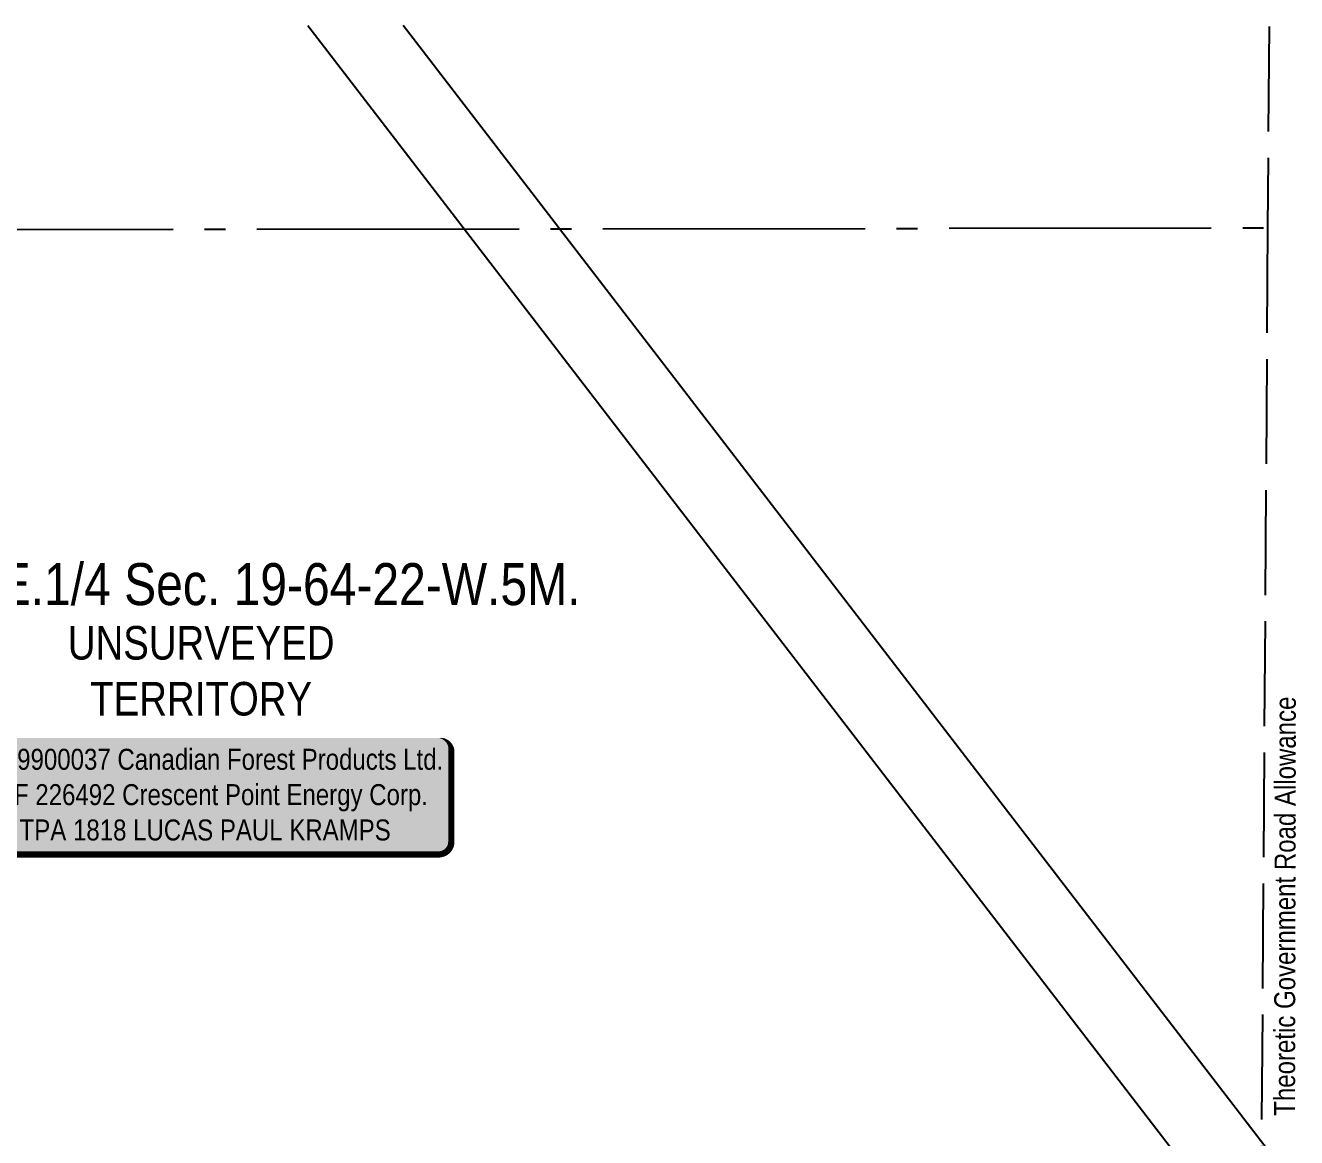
# Model space of a CAD drawing. Extents: x 456630 to 490274, y 6043290 to 6049977.
# Drawn here: x 479789 to 480395, y 6044603 to 6045133 of the extents above; entities that cross this region are included whole.
import ezdxf
from ezdxf.enums import TextEntityAlignment as Align

# ---------------------------------------------------------------- set-up
doc = ezdxf.new("R2010")
doc.units = 0
doc.header["$LTSCALE"] = 5
doc.linetypes.add('foc-QUARTERLINE', pattern=[33, 25, -3, 2, -3])
doc.linetypes.add('foc-UNSURVEYED', pattern=[12.5, 10, -2.5])
doc.layers.add('C-RW-T', color=13, linetype='Continuous', lineweight=9)
for name, color, linetype in [('C-SYMBOL', 7, 'Continuous'), ('F-RW', 190, 'Continuous'), ('L-QSEC', 8, 'foc-QUARTERLINE'), ('L-ROAD-T', 7, 'Continuous'), ('L-UNS-T', 3, 'Continuous'), ('L-USEC', 7, 'foc-UNSURVEYED')]:
    doc.layers.add(name, color=color, linetype=linetype)
doc.styles.add('175L', font='ARIALN.TTF', dxfattribs={"height": 20})
doc.styles.add('80', font='ARIALN.TTF', dxfattribs={"height": 10})
doc.styles.add('80L', font='ARIALN.TTF', dxfattribs={"height": 10})

# ---------------------------------------------------------------- blocks, each defined once
blk = doc.blocks.new('*U360')
h = blk.add_hatch(color=255)
edge = h.paths.add_edge_path()
edge.add_line((-111.5, -28.5), (111.5, -28.5))
edge.add_arc((111.5, -22.5), 6, 270, 360)
edge.add_line((117.5, -22.5), (117.5, 21))
edge.add_arc((111.5, 21), 6, 0, 90)
edge.add_line((111.5, 27), (-111.5, 27))
edge.add_arc((-111.5, 21), 6, 90, 180)
edge.add_line((-117.5, 21), (-117.5, -22.5))
edge.add_arc((-111.5, -22.5), 6, 180, 270)
at = {"color": 44, "flags": 128}
blk.add_lwpolyline([(-111.5, -28.5, 3, 3, 0), (111.5, -28.5, 3, 3, 0.414214), (117.5, -22.5, 3, 3, 0), (117.5, 21, 3, 0, 0.414214), (111.5, 27, 0, 0, 0), (-111.5, 27, 0, 0, 0.414214), (-117.5, 21, 0, 0, 0), (-117.5, -22.5, 0, 3, 0.414214)], format="xyseb", close=True, dxfattribs=at)
at = {"color": 44, "style": '80'}
blk.add_attdef('ENTER_TEXT_001', (-35.99, -5), '', height=10, dxfattribs=at)

msp = doc.modelspace()

# ---------------------------------------------------------------- linework, layer by layer
at = {"layer": 'F-RW', "flags": 128}
for points in [[(479923.62, 6045133.049), (480694.067, 6044131.325)], [(480739.581, 6044131.161), (479969.046, 6045132.996)]]:
    msp.add_lwpolyline(points, dxfattribs=at)
at = {"layer": 'L-QSEC'}
msp.add_line((478744.345, 6045034.486), (480381.253, 6045036.525), dxfattribs=at)
at = {"layer": 'L-USEC'}
for p, q in [((480381.902, 6045132.51), (480381.253, 6045036.525)), ((480381.253, 6045036.525), (480375.823, 6044232.477))]:
    msp.add_line(p, q, dxfattribs=at)

# ---------------------------------------------------------------- block references
at = {"layer": 'C-RW-T'}
ref = msp.add_blockref('*U360', (479874.528, 6044766.403), dxfattribs=at)
ref.add_attrib('ENTER_TEXT_001', 'FMA9900037 Canadian Forest Products Ltd.', (479760.861, 6044778.244), dxfattribs={"layer": '0', "color": 44, "height": 10, "style": '80'})
ref.add_attrib('ENTER_TEXT_002', 'RTF 226492 Crescent Point Energy Corp.', (479768.242, 6044761.4), dxfattribs={"layer": '0', "color": 44, "height": 10, "style": '80'})
ref.add_attrib('ENTER_TEXT_003', 'TPA 1818 LUCAS PAUL KRAMPS', (479786.192, 6044744.556), dxfattribs={"layer": '0', "color": 44, "height": 10, "style": '80'})

# ---------------------------------------------------------------- texts
at = {"layer": 'C-SYMBOL', "color": 3, "style": '175L'}
msp.add_text('Theor. S.E.1/4 Sec. 19-64-22-W.5M.', height=19.98958, dxfattribs=at).set_placement((479867.821, 6044850.749), align=Align.BOTTOM_CENTER)
at = {"layer": 'L-ROAD-T', "style": '80L'}
msp.add_text('Theoretic Government Road Allowance', height=9.99479, rotation=89.880962, dxfattribs=at).set_placement((480389.492, 6044713.225), align=Align.MIDDLE_CENTER)
at = {"layer": 'L-UNS-T', "insert": (479872.753, 6044825.325), "char_height": 15.99166, "attachment_point": 5, "style": '80L'}
msp.add_mtext_dynamic_manual_height_columns('UNSURVEYED TERRITORY', width=126.41375, gutter_width=47.5, heights=[0], dxfattribs=at)

doc.saveas('drawing.dxf')
